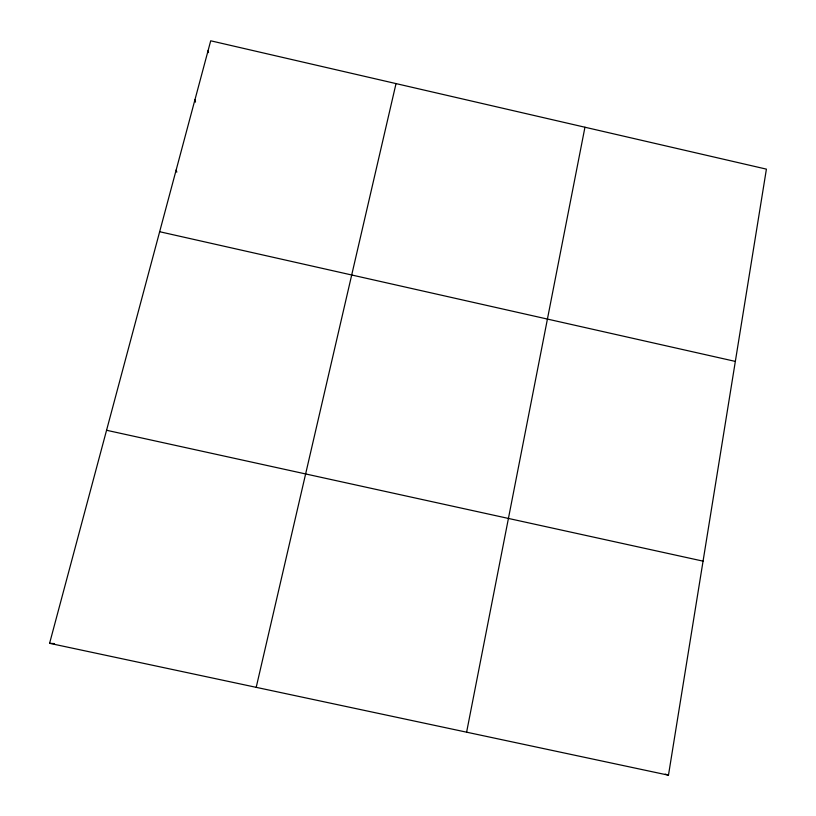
<?xml version="1.0" encoding="UTF-8"?>
<svg xmlns="http://www.w3.org/2000/svg" width="816" height="816" viewBox="0 0 816 816"><rect width="100%" height="100%" fill="white"/><g stroke="black" fill="none" stroke-linecap="round" stroke-linejoin="round"><path stroke-width="1.22" d="M668.467 775.2L766.408 169.136L210.712 40.8L49.592 643.314L668.467 775.2L665.213 774.109M466.609 732.187L584.95 127.235M256.204 687.347L396.025 83.599M49.592 643.314L54.519 643.6M106.559 430.267L703.055 561.143M159.661 231.724L735.338 361.406M176.164 170.003L176.807 172.156M194.973 99.674L195.524 102.112M208.111 50.521L208.508 52.632"/></g></svg>
